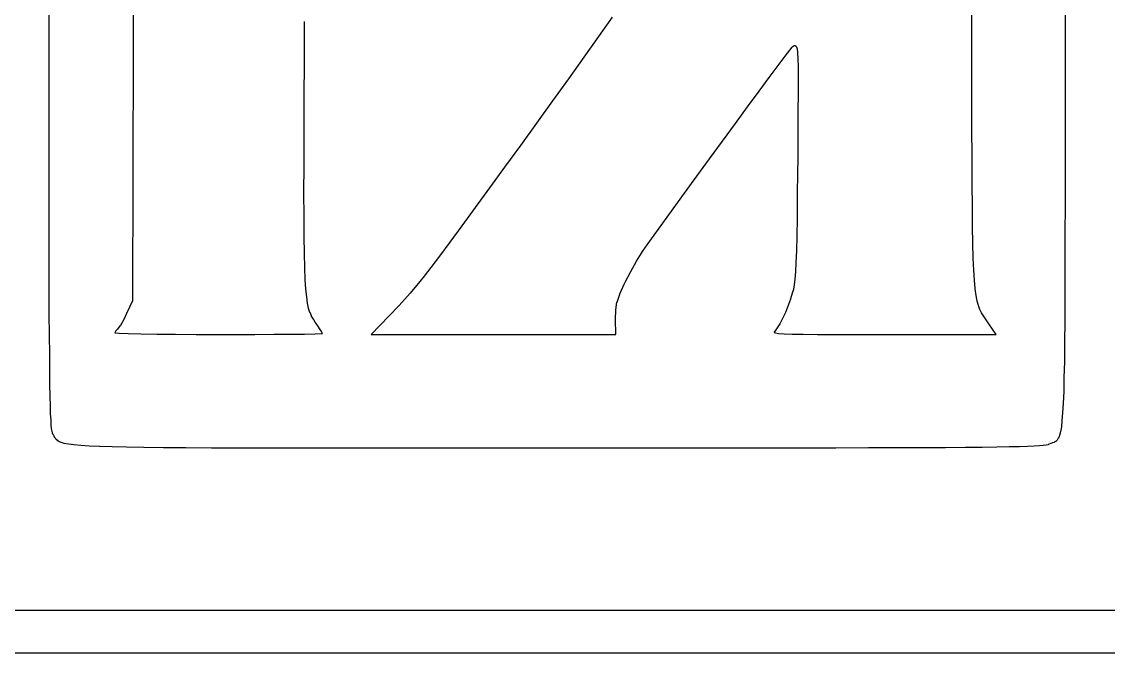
# Model space of a CAD drawing. Extents: x 68 to 230, y -98 to -51.
# Drawn here: x 115.43 to 120.48, y -97.9 to -94.96 of the extents above; entities that cross this region are included whole.
import ezdxf

# ---------------------------------------------------------------- set-up
doc = ezdxf.new("R2010")
doc.units = 0
doc.layers.add('BLACK', color=7, linetype='CONTINUOUS')

msp = doc.modelspace()

# ---------------------------------------------------------------- linework, layer by layer
at = {"layer": 'BLACK', "linetype": 'CONTINUOUS'}
for p, q in [((115.947, -93.91), (115.944, -95.0819)), ((120.282, -94.704), (120.282, -94.9647)), ((115.553, -95.1632), (115.553, -94.9227)), ((116.741, -95.1401), (116.741, -94.9612)), ((118.174, -94.9414), (118.11, -95.0315)), ((119.848, -95.1246), (119.848, -94.9291)), ((120.282, -94.9647), (120.282, -95.2038)), ((118.11, -95.0315), (118.042, -95.1275)), ((118.11, -95.0315), (118.11, -95.0315)), ((118.11, -95.0315), (118.11, -95.0315)), ((115.944, -95.0819), (115.941, -96.2587)), ((118.978, -95.1237), (119, -95.0946)), ((119, -95.0945), (119.011, -95.0815)), ((119, -95.0946), (119, -95.0945)), ((119, -95.0945), (119, -95.0945)), ((119.011, -95.0811), (119.016, -95.0768)), ((119.011, -95.0814), (119.011, -95.0811)), ((119.011, -95.0815), (119.011, -95.0814)), ((119.016, -95.0765), (119.017, -95.0759)), ((119.016, -95.0768), (119.016, -95.0765)), ((119.017, -95.0759), (119.021, -95.0738)), ((119.021, -95.0738), (119.022, -95.0738)), ((119.022, -95.0738), (119.023, -95.0734)), ((119.023, -95.0734), (119.024, -95.0737)), ((119.024, -95.0737), (119.025, -95.0736)), ((119.025, -95.0736), (119.025, -95.0741)), ((119.025, -95.0741), (119.026, -95.0743)), ((119.026, -95.0743), (119.03, -95.077)), ((119.03, -95.077), (119.03, -95.0783)), ((119.03, -95.0783), (119.031, -95.0795)), ((119.031, -95.0795), (119.034, -95.0886)), ((119.034, -95.0886), (119.034, -95.089)), ((119.034, -95.089), (119.034, -95.0894)), ((119.034, -95.0894), (119.036, -95.1067)), ((119.036, -95.1067), (119.036, -95.1069)), ((119.036, -95.1069), (119.036, -95.107)), ((119.036, -95.107), (119.038, -95.1344)), ((115.553, -95.383), (115.553, -95.1632)), ((115.553, -95.1632), (115.553, -95.1632)), ((116.74, -95.3252), (116.741, -95.1401)), ((118.042, -95.1275), (117.97, -95.2278)), ((118.042, -95.1275), (118.042, -95.1275)), ((118.042, -95.1275), (118.042, -95.1275)), ((118.946, -95.1668), (118.978, -95.1237)), ((118.978, -95.1237), (118.978, -95.1237)), ((118.978, -95.1237), (118.978, -95.1237)), ((119.038, -95.1344), (119.038, -95.1344)), ((119.038, -95.1344), (119.038, -95.1345)), ((119.038, -95.1345), (119.039, -95.1737)), ((119.848, -95.3), (119.848, -95.1246)), ((119.848, -95.1246), (119.848, -95.1246)), ((118.905, -95.2217), (118.946, -95.1668)), ((118.946, -95.1668), (118.946, -95.1668)), ((118.946, -95.1668), (118.946, -95.1668)), ((119.039, -95.1737), (119.039, -95.1737)), ((119.039, -95.1737), (119.039, -95.1737)), ((119.039, -95.1737), (119.039, -95.2265)), ((120.282, -95.2038), (120.282, -95.4224)), ((117.97, -95.2278), (117.896, -95.3307)), ((117.97, -95.2278), (117.97, -95.2278)), ((117.97, -95.2278), (117.97, -95.2278)), ((118.857, -95.2865), (118.905, -95.2217)), ((118.905, -95.2217), (118.905, -95.2217)), ((118.905, -95.2217), (118.905, -95.2217)), ((119.039, -95.2265), (119.039, -95.2265)), ((119.039, -95.2265), (119.039, -95.2265)), ((119.039, -95.2265), (119.039, -95.2947)), ((118.804, -95.3588), (118.857, -95.2865)), ((118.857, -95.2865), (118.857, -95.2865)), ((118.857, -95.2865), (118.857, -95.2865)), ((119.039, -95.2947), (119.038, -95.3801)), ((119.039, -95.2947), (119.039, -95.2947)), ((119.039, -95.2947), (119.039, -95.2947)), ((119.848, -95.4563), (119.848, -95.3)), ((119.848, -95.3), (119.848, -95.3)), ((119.848, -95.3), (119.848, -95.3)), ((116.74, -95.4891), (116.74, -95.3252)), ((116.74, -95.3252), (116.74, -95.3252)), ((117.896, -95.3307), (117.821, -95.4346)), ((117.896, -95.3307), (117.896, -95.3307)), ((117.896, -95.3307), (117.896, -95.3307)), ((118.747, -95.4366), (118.804, -95.3588)), ((118.804, -95.3588), (118.804, -95.3588)), ((118.804, -95.3588), (118.804, -95.3588)), ((115.553, -95.3831), (115.553, -95.383)), ((115.553, -95.5831), (115.553, -95.3831)), ((119.038, -95.3801), (119.038, -95.3801)), ((119.038, -95.3801), (119.038, -95.3801)), ((119.038, -95.3801), (119.038, -95.4845)), ((117.821, -95.4346), (117.747, -95.5378)), ((117.821, -95.4346), (117.821, -95.4346)), ((117.821, -95.4346), (117.821, -95.4346)), ((118.687, -95.5177), (118.747, -95.4366)), ((118.747, -95.4366), (118.747, -95.4366)), ((118.747, -95.4366), (118.747, -95.4366)), ((119.848, -95.4564), (119.848, -95.4563)), ((119.848, -95.4563), (119.848, -95.4563)), ((119.849, -95.5949), (119.848, -95.4564)), ((120.282, -95.4224), (120.282, -95.4224)), ((120.282, -95.4224), (120.282, -95.6213)), ((116.74, -95.6333), (116.74, -95.4891)), ((116.74, -95.4891), (116.74, -95.4891)), ((116.74, -95.4891), (116.74, -95.4891)), ((118.627, -95.6001), (118.687, -95.5177)), ((118.687, -95.5177), (118.687, -95.5177)), ((118.687, -95.5177), (118.687, -95.5177)), ((119.038, -95.4845), (119.037, -95.6096)), ((119.038, -95.4845), (119.038, -95.4845)), ((119.038, -95.4845), (119.038, -95.4845)), ((117.747, -95.5378), (117.673, -95.6388)), ((117.747, -95.5378), (117.747, -95.5378)), ((117.747, -95.5378), (117.747, -95.5378)), ((115.553, -95.7643), (115.553, -95.5831)), ((115.553, -95.5831), (115.553, -95.5831)), ((118.568, -95.6816), (118.627, -95.6001)), ((118.627, -95.6001), (118.627, -95.6001)), ((118.627, -95.6001), (118.627, -95.6001)), ((119.037, -95.6096), (119.036, -95.6543)), ((119.037, -95.6096), (119.037, -95.6096)), ((119.849, -95.7168), (119.849, -95.5949)), ((119.849, -95.5949), (119.849, -95.5949)), ((119.849, -95.5949), (119.849, -95.5949)), ((116.739, -95.7591), (116.74, -95.6333)), ((116.74, -95.6333), (116.74, -95.6333)), ((116.74, -95.6333), (116.74, -95.6333)), ((117.673, -95.6388), (117.603, -95.7359)), ((117.673, -95.6388), (117.673, -95.6388)), ((117.673, -95.6388), (117.673, -95.6388)), ((119.036, -95.6543), (119.035, -95.7754)), ((119.036, -95.6543), (119.036, -95.6543)), ((119.036, -95.6543), (119.036, -95.6543)), ((120.282, -95.6213), (120.282, -95.6213)), ((120.282, -95.6213), (120.282, -95.8015)), ((118.51, -95.76), (118.568, -95.6816)), ((118.568, -95.6816), (118.568, -95.6816)), ((118.568, -95.6816), (118.568, -95.6816)), ((119.85, -95.8232), (119.849, -95.7168)), ((119.849, -95.7168), (119.849, -95.7168)), ((119.849, -95.7168), (119.849, -95.7168)), ((115.553, -95.9277), (115.553, -95.7643)), ((115.553, -95.7643), (115.553, -95.7643)), ((116.74, -95.8679), (116.739, -95.7591)), ((116.739, -95.7591), (116.739, -95.7591)), ((116.739, -95.7591), (116.739, -95.7591)), ((117.603, -95.7359), (117.536, -95.8275)), ((117.603, -95.7359), (117.603, -95.7359)), ((117.603, -95.7359), (117.603, -95.7359)), ((118.457, -95.8333), (118.51, -95.76)), ((118.51, -95.76), (118.51, -95.76)), ((118.51, -95.76), (118.51, -95.76)), ((119.035, -95.7755), (119.034, -95.8767)), ((119.035, -95.7754), (119.035, -95.7754)), ((119.035, -95.7754), (119.035, -95.7755)), ((120.282, -95.8015), (120.281, -95.964)), ((120.282, -95.8015), (120.282, -95.8015)), ((120.282, -95.8015), (120.282, -95.8015)), ((116.74, -95.9611), (116.74, -95.8679)), ((116.74, -95.8679), (116.74, -95.8679)), ((116.74, -95.8679), (116.74, -95.8679)), ((117.536, -95.8275), (117.474, -95.912)), ((117.536, -95.8275), (117.536, -95.8275)), ((117.536, -95.8275), (117.536, -95.8275)), ((118.409, -95.8992), (118.457, -95.8333)), ((118.457, -95.8333), (118.457, -95.8333)), ((118.457, -95.8333), (118.457, -95.8333)), ((119.851, -95.9154), (119.85, -95.8232)), ((119.85, -95.8232), (119.85, -95.8232)), ((119.85, -95.8232), (119.85, -95.8232)), ((117.474, -95.912), (117.418, -95.9876)), ((117.474, -95.912), (117.474, -95.912)), ((117.474, -95.912), (117.474, -95.912)), ((118.369, -95.9557), (118.409, -95.8992)), ((118.409, -95.8992), (118.409, -95.8992)), ((118.409, -95.8992), (118.409, -95.8992)), ((119.034, -95.8768), (119.033, -95.9603)), ((119.034, -95.8767), (119.034, -95.8768)), ((119.034, -95.8768), (119.034, -95.8768)), ((119.852, -95.9945), (119.851, -95.9154)), ((119.851, -95.9154), (119.851, -95.9154)), ((119.851, -95.9154), (119.851, -95.9154)), ((115.554, -96.0742), (115.553, -95.9277)), ((115.553, -95.9277), (115.553, -95.9277)), ((115.553, -95.9277), (115.553, -95.9277)), ((116.742, -96.0402), (116.74, -95.9611)), ((116.74, -95.9611), (116.74, -95.9611)), ((116.74, -95.9611), (116.74, -95.9611)), ((118.336, -96.0007), (118.369, -95.9557)), ((118.369, -95.9557), (118.369, -95.9557)), ((118.369, -95.9557), (118.369, -95.9557)), ((119.033, -95.9604), (119.031, -96.0283)), ((119.033, -95.9603), (119.033, -95.9604)), ((119.033, -95.9604), (119.033, -95.9604)), ((120.281, -95.964), (120.281, -95.964)), ((120.281, -95.964), (120.281, -95.964)), ((120.281, -95.964), (120.281, -96.1097)), ((117.418, -95.9877), (117.37, -96.0529)), ((117.418, -95.9876), (117.418, -95.9876)), ((117.418, -95.9876), (117.418, -95.9877)), ((118.314, -96.032), (118.336, -96.0007)), ((118.336, -96.0007), (118.336, -96.0007)), ((118.336, -96.0007), (118.336, -96.0007)), ((119.852, -95.9946), (119.852, -95.9945)), ((119.852, -95.9945), (119.852, -95.9945)), ((119.854, -96.0617), (119.852, -95.9946)), ((115.554, -96.2046), (115.554, -96.0742)), ((115.554, -96.0742), (115.554, -96.0742)), ((115.554, -96.0742), (115.554, -96.0742)), ((116.743, -96.1064), (116.742, -96.0402)), ((116.742, -96.0402), (116.742, -96.0402)), ((116.742, -96.0402), (116.742, -96.0402)), ((117.37, -96.0529), (117.33, -96.1061)), ((117.37, -96.0529), (117.37, -96.0529)), ((117.37, -96.0529), (117.37, -96.0529)), ((118.287, -96.0757), (118.31, -96.0388)), ((118.31, -96.0386), (118.314, -96.032)), ((118.31, -96.0388), (118.31, -96.0386)), ((118.31, -96.0388), (118.31, -96.0388)), ((118.314, -96.032), (118.314, -96.032)), ((118.314, -96.032), (118.314, -96.032)), ((119.031, -96.0284), (119.029, -96.0828)), ((119.031, -96.0283), (119.031, -96.0283)), ((119.031, -96.0283), (119.031, -96.0284)), ((119.854, -96.0618), (119.854, -96.0617)), ((119.857, -96.1183), (119.854, -96.0618)), ((119.854, -96.0618), (119.854, -96.0618)), ((116.743, -96.1065), (116.743, -96.1064)), ((116.745, -96.1614), (116.743, -96.1065)), ((116.743, -96.1065), (116.743, -96.1065)), ((117.33, -96.1062), (117.299, -96.1457)), ((117.33, -96.1061), (117.33, -96.1061)), ((117.33, -96.1061), (117.33, -96.1062)), ((118.234, -96.1736), (118.26, -96.1241)), ((118.26, -96.1239), (118.287, -96.0759)), ((118.26, -96.124), (118.26, -96.1239)), ((118.26, -96.1241), (118.26, -96.124)), ((118.287, -96.0759), (118.287, -96.0757)), ((118.287, -96.0759), (118.287, -96.0759)), ((119.027, -96.1259), (119.024, -96.1595)), ((119.029, -96.0829), (119.027, -96.1258)), ((119.027, -96.1258), (119.027, -96.1259)), ((119.027, -96.1259), (119.027, -96.1259)), ((119.029, -96.0828), (119.029, -96.0828)), ((119.029, -96.0828), (119.029, -96.0829)), ((119.857, -96.1184), (119.857, -96.1183)), ((119.86, -96.1654), (119.857, -96.1184)), ((119.857, -96.1184), (119.857, -96.1184)), ((120.281, -96.1097), (120.281, -96.1097)), ((120.281, -96.1097), (120.281, -96.1097)), ((120.281, -96.1097), (120.281, -96.2395)), ((116.745, -96.1615), (116.745, -96.1614)), ((116.745, -96.1614), (116.745, -96.1614)), ((116.748, -96.2063), (116.745, -96.1615)), ((117.279, -96.1713), (117.233, -96.2255)), ((117.299, -96.1458), (117.279, -96.1712)), ((117.279, -96.1712), (117.279, -96.1712)), ((117.279, -96.1712), (117.279, -96.1713)), ((117.299, -96.1457), (117.299, -96.1458)), ((117.299, -96.1458), (117.299, -96.1458)), ((118.231, -96.1804), (118.234, -96.1737)), ((118.234, -96.1737), (118.234, -96.1736)), ((118.234, -96.1737), (118.234, -96.1737)), ((119.024, -96.1597), (119.021, -96.186)), ((119.024, -96.1595), (119.024, -96.1596)), ((119.024, -96.1596), (119.024, -96.1597)), ((119.86, -96.1655), (119.86, -96.1654)), ((119.86, -96.1656), (119.86, -96.1655)), ((119.863, -96.2042), (119.86, -96.1656)), ((115.554, -96.32), (115.554, -96.2046)), ((115.554, -96.2046), (115.554, -96.2046)), ((115.554, -96.2046), (115.554, -96.2046)), ((116.748, -96.2064), (116.748, -96.2063)), ((116.748, -96.2065), (116.748, -96.2064)), ((116.752, -96.2428), (116.748, -96.2065)), ((117.233, -96.2256), (117.182, -96.2821)), ((117.233, -96.2255), (117.233, -96.2256)), ((117.233, -96.2256), (117.233, -96.2256)), ((118.209, -96.2287), (118.231, -96.1805)), ((118.231, -96.1805), (118.231, -96.1804)), ((118.231, -96.1805), (118.231, -96.1805)), ((119.012, -96.2259), (119.004, -96.2523)), ((119.017, -96.2077), (119.012, -96.2256)), ((119.012, -96.2256), (119.012, -96.2257)), ((119.012, -96.2257), (119.012, -96.2259)), ((119.021, -96.1863), (119.017, -96.2073)), ((119.017, -96.2073), (119.017, -96.2075)), ((119.017, -96.2075), (119.017, -96.2077)), ((119.021, -96.186), (119.021, -96.1861)), ((119.021, -96.1861), (119.021, -96.1863)), ((119.863, -96.2043), (119.863, -96.2042)), ((119.863, -96.2044), (119.863, -96.2043)), ((119.868, -96.2359), (119.863, -96.2044)), ((115.941, -96.2608), (115.914, -96.3197)), ((115.941, -96.2587), (115.941, -96.2597)), ((115.941, -96.2597), (115.941, -96.2608)), ((116.752, -96.2429), (116.752, -96.2428)), ((116.752, -96.243), (116.752, -96.2429)), ((116.756, -96.2721), (116.752, -96.243)), ((116.756, -96.2722), (116.756, -96.2721)), ((116.756, -96.2724), (116.756, -96.2722)), ((116.761, -96.2957), (116.756, -96.2724)), ((118.191, -96.3034), (118.196, -96.2675)), ((118.196, -96.2675), (118.197, -96.2672)), ((118.197, -96.2667), (118.209, -96.2292)), ((118.197, -96.2672), (118.197, -96.2667)), ((118.209, -96.229), (118.209, -96.2287)), ((118.209, -96.2292), (118.209, -96.229)), ((119.004, -96.2525), (118.98, -96.3146)), ((119.004, -96.2523), (119.004, -96.2524)), ((119.004, -96.2524), (119.004, -96.2525)), ((119.868, -96.2361), (119.868, -96.2359)), ((119.868, -96.2362), (119.868, -96.2361)), ((119.873, -96.2618), (119.868, -96.2362)), ((119.873, -96.262), (119.873, -96.2618)), ((119.873, -96.2622), (119.873, -96.262)), ((119.878, -96.283), (119.873, -96.2622)), ((120.281, -96.2395), (120.28, -96.3543)), ((120.281, -96.2395), (120.281, -96.2395)), ((120.281, -96.2395), (120.281, -96.2395)), ((115.554, -96.3201), (115.554, -96.32)), ((115.555, -96.4214), (115.554, -96.3201)), ((115.554, -96.3201), (115.554, -96.3201)), ((115.914, -96.3198), (115.902, -96.3444)), ((115.914, -96.3197), (115.914, -96.3197)), ((115.914, -96.3197), (115.914, -96.3198)), ((116.761, -96.2959), (116.761, -96.2957)), ((116.761, -96.2961), (116.761, -96.2959)), ((116.767, -96.315), (116.761, -96.2961)), ((116.768, -96.3152), (116.767, -96.315)), ((116.768, -96.3155), (116.768, -96.3152)), ((116.775, -96.3314), (116.768, -96.3155)), ((117.182, -96.2822), (117.135, -96.3321)), ((117.182, -96.2821), (117.182, -96.2821)), ((117.182, -96.2821), (117.182, -96.2822)), ((118.189, -96.3461), (118.191, -96.304)), ((118.191, -96.3037), (118.191, -96.3034)), ((118.191, -96.304), (118.191, -96.3037)), ((118.98, -96.315), (118.954, -96.3678)), ((118.98, -96.3146), (118.98, -96.3147)), ((118.98, -96.3147), (118.98, -96.315)), ((119.879, -96.2832), (119.878, -96.283)), ((119.878, -96.2834), (119.879, -96.2832)), ((119.885, -96.3007), (119.878, -96.2834)), ((119.885, -96.3009), (119.885, -96.3007)), ((119.885, -96.3012), (119.885, -96.3009)), ((119.893, -96.316), (119.885, -96.3012)), ((119.893, -96.3162), (119.893, -96.316)), ((119.893, -96.3164), (119.893, -96.3162)), ((119.901, -96.33), (119.893, -96.3164)), ((115.884, -96.3755), (115.871, -96.3926)), ((115.885, -96.3749), (115.884, -96.3751)), ((115.884, -96.3751), (115.884, -96.3755)), ((115.902, -96.3447), (115.885, -96.3749)), ((115.902, -96.3444), (115.902, -96.3445)), ((115.902, -96.3445), (115.902, -96.3447)), ((116.775, -96.3316), (116.775, -96.3314)), ((116.775, -96.3318), (116.775, -96.3316)), ((116.783, -96.3461), (116.775, -96.3318)), ((116.783, -96.3462), (116.783, -96.3461)), ((116.783, -96.3464), (116.783, -96.3462)), ((116.792, -96.3604), (116.783, -96.3464)), ((116.792, -96.3605), (116.792, -96.3604)), ((116.801, -96.3729), (116.792, -96.3605)), ((116.792, -96.3605), (116.792, -96.3605)), ((116.818, -96.3991), (116.801, -96.3729)), ((117.135, -96.3322), (117.052, -96.4174)), ((117.135, -96.3321), (117.135, -96.3321)), ((117.135, -96.3321), (117.135, -96.3322)), ((118.189, -96.3462), (118.189, -96.3461)), ((118.19, -96.4174), (118.189, -96.3462)), ((118.189, -96.3462), (118.189, -96.3462)), ((118.954, -96.3684), (118.929, -96.4055)), ((118.954, -96.3678), (118.954, -96.368)), ((118.954, -96.368), (118.954, -96.3684)), ((119.901, -96.3301), (119.901, -96.33)), ((119.901, -96.3303), (119.901, -96.3301)), ((119.911, -96.3439), (119.901, -96.3303)), ((119.911, -96.344), (119.911, -96.3439)), ((119.911, -96.3439), (119.911, -96.3439)), ((119.921, -96.3587), (119.911, -96.344)), ((119.927, -96.3676), (119.921, -96.3587)), ((119.961, -96.4174), (119.927, -96.3676)), ((120.28, -96.3543), (120.279, -96.4551)), ((120.28, -96.3543), (120.28, -96.3543)), ((120.28, -96.3543), (120.28, -96.3543)), ((115.556, -96.5095), (115.555, -96.4214)), ((115.555, -96.4214), (115.555, -96.4214)), ((115.555, -96.4214), (115.555, -96.4214)), ((115.863, -96.4006), (115.859, -96.4091)), ((115.859, -96.4091), (115.879, -96.4108)), ((115.871, -96.3931), (115.863, -96.4006)), ((115.871, -96.3926), (115.871, -96.3928)), ((115.871, -96.3928), (115.871, -96.3931)), ((115.879, -96.4108), (115.921, -96.4126)), ((115.921, -96.4126), (115.98, -96.4142)), ((115.98, -96.4142), (116.054, -96.4155)), ((116.054, -96.4155), (116.054, -96.4155)), ((116.054, -96.4155), (116.141, -96.4165)), ((116.141, -96.4165), (116.237, -96.4172)), ((116.237, -96.4172), (116.342, -96.4174)), ((116.342, -96.4174), (116.411, -96.4173)), ((116.411, -96.4173), (116.51, -96.4171)), ((116.51, -96.4171), (116.599, -96.4166)), ((116.599, -96.4166), (116.677, -96.416)), ((116.677, -96.416), (116.742, -96.4152)), ((116.742, -96.4152), (116.791, -96.4143)), ((116.742, -96.4152), (116.742, -96.4152)), ((116.791, -96.4143), (116.822, -96.4133)), ((116.826, -96.413), (116.818, -96.3991)), ((116.822, -96.4133), (116.826, -96.413)), ((117.052, -96.4174), (118.19, -96.4174)), ((118.928, -96.4068), (118.927, -96.408)), ((118.927, -96.408), (118.933, -96.4101)), ((118.929, -96.4055), (118.928, -96.4056)), ((118.928, -96.4056), (118.928, -96.4059)), ((118.928, -96.4059), (118.928, -96.4068)), ((118.933, -96.4101), (118.948, -96.4123)), ((118.948, -96.4123), (118.974, -96.4141)), ((118.974, -96.4141), (119.012, -96.4154)), ((119.012, -96.4154), (119.063, -96.4163)), ((119.063, -96.4163), (119.129, -96.4169)), ((119.129, -96.4169), (119.213, -96.4172)), ((119.213, -96.4172), (119.315, -96.4174)), ((119.315, -96.4174), (119.439, -96.4174)), ((119.439, -96.4174), (119.961, -96.4174)), ((120.279, -96.4551), (120.278, -96.5428)), ((120.279, -96.4551), (120.279, -96.4551)), ((120.279, -96.4551), (120.279, -96.4551)), ((115.556, -96.5855), (115.556, -96.5095)), ((115.556, -96.5095), (115.556, -96.5095)), ((115.556, -96.5095), (115.556, -96.5095)), ((120.278, -96.5428), (120.276, -96.6184)), ((120.278, -96.5428), (120.278, -96.5428)), ((120.278, -96.5428), (120.278, -96.5428)), ((115.557, -96.6501), (115.556, -96.5855)), ((115.556, -96.5855), (115.556, -96.5855)), ((115.556, -96.5855), (115.556, -96.5855)), ((120.276, -96.6184), (120.275, -96.6827)), ((120.276, -96.6184), (120.276, -96.6184)), ((120.276, -96.6184), (120.276, -96.6184)), ((115.558, -96.7045), (115.557, -96.6501)), ((115.557, -96.6501), (115.557, -96.6501)), ((115.557, -96.6501), (115.557, -96.6501)), ((115.559, -96.7494), (115.558, -96.7045)), ((115.558, -96.7045), (115.558, -96.7045)), ((115.558, -96.7045), (115.558, -96.7045)), ((120.275, -96.6828), (120.273, -96.7369)), ((120.275, -96.6827), (120.275, -96.6828)), ((120.275, -96.6828), (120.275, -96.6828)), ((115.56, -96.7859), (115.559, -96.7494)), ((115.559, -96.7494), (115.559, -96.7494)), ((115.559, -96.7494), (115.559, -96.7494)), ((120.27, -96.7818), (120.267, -96.818)), ((120.273, -96.7369), (120.27, -96.7816)), ((120.27, -96.7816), (120.27, -96.7817)), ((120.27, -96.7817), (120.27, -96.7818)), ((120.273, -96.7369), (120.273, -96.7369)), ((120.273, -96.7369), (120.273, -96.7369)), ((115.56, -96.786), (115.56, -96.7859)), ((115.56, -96.7859), (115.56, -96.7859)), ((115.562, -96.8149), (115.56, -96.786)), ((115.562, -96.815), (115.562, -96.8149)), ((115.563, -96.8374), (115.562, -96.815)), ((115.562, -96.815), (115.562, -96.815)), ((120.267, -96.8182), (120.264, -96.847)), ((120.267, -96.818), (120.267, -96.8181)), ((120.267, -96.8181), (120.267, -96.8182)), ((115.563, -96.8375), (115.563, -96.8374)), ((115.563, -96.8376), (115.563, -96.8375)), ((115.565, -96.8543), (115.563, -96.8376)), ((115.565, -96.8544), (115.565, -96.8543)), ((115.565, -96.8546), (115.565, -96.8544)), ((115.567, -96.8666), (115.565, -96.8546)), ((115.567, -96.8668), (115.567, -96.8666)), ((115.567, -96.8671), (115.567, -96.8668)), ((115.569, -96.8754), (115.567, -96.8671)), ((115.569, -96.8757), (115.569, -96.8754)), ((115.569, -96.876), (115.569, -96.8757)), ((115.571, -96.8816), (115.569, -96.876)), ((115.572, -96.8818), (115.571, -96.8816)), ((115.572, -96.8822), (115.572, -96.8818)), ((115.573, -96.8841), (115.572, -96.8822)), ((115.577, -96.891), (115.573, -96.8841)), ((115.573, -96.8841), (115.573, -96.8841)), ((115.573, -96.8841), (115.573, -96.8841)), ((120.26, -96.87), (120.256, -96.8866)), ((120.264, -96.8473), (120.26, -96.8696)), ((120.26, -96.8696), (120.26, -96.8697)), ((120.26, -96.8697), (120.26, -96.87)), ((120.264, -96.847), (120.264, -96.8472)), ((120.264, -96.8472), (120.264, -96.8473)), ((115.58, -96.8974), (115.577, -96.891)), ((115.581, -96.8975), (115.58, -96.8974)), ((115.581, -96.8977), (115.581, -96.8975)), ((115.584, -96.9036), (115.581, -96.8977)), ((115.585, -96.9039), (115.584, -96.9036)), ((115.585, -96.9043), (115.585, -96.9039)), ((115.59, -96.9097), (115.585, -96.9043)), ((115.591, -96.9099), (115.59, -96.9097)), ((115.591, -96.9104), (115.591, -96.9099)), ((115.598, -96.9153), (115.591, -96.9104)), ((115.599, -96.9154), (115.598, -96.9153)), ((115.599, -96.9158), (115.599, -96.9154)), ((115.609, -96.9202), (115.599, -96.9158)), ((115.61, -96.9204), (115.609, -96.9202)), ((115.609, -96.9202), (115.609, -96.9202)), ((115.624, -96.9244), (115.61, -96.9204)), ((115.624, -96.9245), (115.624, -96.9244)), ((115.624, -96.9244), (115.624, -96.9244)), ((115.644, -96.928), (115.624, -96.9245)), ((115.644, -96.9281), (115.644, -96.928)), ((115.644, -96.928), (115.644, -96.928)), ((115.669, -96.9312), (115.644, -96.9281)), ((115.669, -96.9313), (115.669, -96.9312)), ((115.669, -96.9312), (115.669, -96.9312)), ((115.701, -96.934), (115.669, -96.9313)), ((115.74, -96.9365), (115.701, -96.934)), ((115.701, -96.934), (115.701, -96.934)), ((115.701, -96.934), (115.701, -96.934)), ((120.18, -96.9339), (120.162, -96.9355)), ((120.193, -96.9321), (120.18, -96.9339)), ((120.18, -96.9339), (120.18, -96.9338)), ((120.18, -96.9338), (120.18, -96.9339)), ((120.194, -96.932), (120.193, -96.9319)), ((120.193, -96.9319), (120.193, -96.9321)), ((120.202, -96.93), (120.194, -96.932)), ((120.203, -96.9298), (120.202, -96.9298)), ((120.202, -96.9298), (120.202, -96.93)), ((120.207, -96.9281), (120.203, -96.9298)), ((120.215, -96.9246), (120.207, -96.9281)), ((120.207, -96.9281), (120.207, -96.9281)), ((120.207, -96.9281), (120.207, -96.9281)), ((120.223, -96.922), (120.215, -96.9246)), ((120.23, -96.9193), (120.223, -96.922)), ((120.223, -96.922), (120.223, -96.922)), ((120.223, -96.922), (120.223, -96.922)), ((120.231, -96.9191), (120.23, -96.9193)), ((120.237, -96.9154), (120.231, -96.919)), ((120.231, -96.919), (120.231, -96.9191)), ((120.238, -96.9149), (120.237, -96.9154)), ((120.244, -96.9093), (120.238, -96.9147)), ((120.238, -96.9147), (120.238, -96.9149)), ((120.245, -96.9087), (120.244, -96.9093)), ((120.25, -96.9001), (120.245, -96.9083)), ((120.245, -96.9083), (120.245, -96.9087)), ((120.251, -96.8996), (120.25, -96.9001)), ((120.256, -96.8872), (120.251, -96.8992)), ((120.251, -96.8992), (120.251, -96.8996)), ((120.256, -96.8866), (120.256, -96.8869)), ((120.256, -96.8869), (120.256, -96.8872)), ((115.74, -96.9365), (115.74, -96.9364)), ((115.74, -96.9364), (115.74, -96.9365)), ((115.788, -96.9385), (115.74, -96.9365)), ((115.789, -96.9385), (115.788, -96.9385)), ((115.788, -96.9385), (115.788, -96.9385)), ((115.846, -96.9403), (115.789, -96.9385)), ((115.914, -96.9418), (115.846, -96.9403)), ((115.846, -96.9403), (115.846, -96.9403)), ((115.846, -96.9403), (115.846, -96.9403)), ((115.994, -96.9431), (115.914, -96.9418)), ((115.914, -96.9418), (115.914, -96.9418)), ((115.914, -96.9418), (115.914, -96.9418)), ((116.085, -96.9441), (115.994, -96.9431)), ((115.994, -96.9431), (115.994, -96.9431)), ((115.994, -96.9431), (115.994, -96.9431)), ((116.19, -96.9449), (116.085, -96.9441)), ((116.085, -96.9441), (116.085, -96.9441)), ((116.085, -96.9441), (116.085, -96.9441)), ((116.309, -96.9455), (116.19, -96.9449)), ((116.19, -96.9449), (116.19, -96.9449)), ((116.19, -96.9449), (116.19, -96.9449)), ((116.443, -96.9459), (116.309, -96.9455)), ((116.309, -96.9455), (116.309, -96.9455)), ((116.309, -96.9455), (116.309, -96.9455)), ((116.593, -96.9462), (116.443, -96.9459)), ((116.443, -96.9459), (116.443, -96.9459)), ((116.443, -96.9459), (116.443, -96.9459)), ((116.76, -96.9464), (116.593, -96.9462)), ((116.593, -96.9462), (116.593, -96.9462)), ((116.593, -96.9462), (116.593, -96.9462)), ((116.945, -96.9465), (116.76, -96.9464)), ((116.76, -96.9464), (116.76, -96.9464)), ((116.76, -96.9464), (116.76, -96.9464)), ((117.149, -96.9465), (116.945, -96.9465)), ((116.945, -96.9465), (116.945, -96.9465)), ((117.372, -96.9465), (117.149, -96.9465)), ((117.149, -96.9465), (117.149, -96.9465)), ((117.616, -96.9465), (117.372, -96.9465)), ((117.881, -96.9464), (117.616, -96.9465)), ((117.92, -96.9464), (117.881, -96.9464)), ((118.187, -96.9464), (117.92, -96.9464)), ((118.432, -96.9463), (118.187, -96.9464)), ((118.657, -96.9462), (118.432, -96.9463)), ((118.432, -96.9463), (118.432, -96.9463)), ((118.861, -96.9461), (118.657, -96.9462)), ((118.657, -96.9462), (118.657, -96.9462)), ((119.047, -96.9459), (118.861, -96.9461)), ((118.861, -96.9461), (118.861, -96.9461)), ((119.215, -96.9456), (119.047, -96.9459)), ((119.047, -96.9459), (119.047, -96.9459)), ((119.047, -96.9459), (119.047, -96.9459)), ((119.366, -96.9453), (119.215, -96.9456)), ((119.215, -96.9456), (119.215, -96.9456)), ((119.215, -96.9456), (119.215, -96.9456)), ((119.501, -96.9449), (119.366, -96.9453)), ((119.366, -96.9453), (119.366, -96.9453)), ((119.366, -96.9453), (119.366, -96.9453)), ((119.62, -96.9444), (119.501, -96.9449)), ((119.501, -96.9449), (119.501, -96.9449)), ((119.501, -96.9449), (119.501, -96.9449)), ((119.725, -96.9439), (119.62, -96.9444)), ((119.62, -96.9444), (119.62, -96.9444)), ((119.62, -96.9444), (119.62, -96.9444)), ((119.817, -96.9433), (119.725, -96.9439)), ((119.725, -96.9439), (119.725, -96.9439)), ((119.725, -96.9439), (119.725, -96.9439)), ((119.896, -96.9425), (119.817, -96.9433)), ((119.817, -96.9433), (119.817, -96.9433)), ((119.817, -96.9433), (119.817, -96.9433)), ((119.964, -96.9417), (119.896, -96.9425)), ((119.896, -96.9425), (119.896, -96.9425)), ((119.896, -96.9425), (119.896, -96.9425)), ((120.021, -96.9407), (119.964, -96.9417)), ((119.964, -96.9417), (119.964, -96.9417)), ((119.964, -96.9417), (119.964, -96.9417)), ((120.069, -96.9396), (120.021, -96.9407)), ((120.021, -96.9407), (120.021, -96.9407)), ((120.021, -96.9407), (120.021, -96.9407)), ((120.107, -96.9384), (120.069, -96.9396)), ((120.069, -96.9396), (120.069, -96.9396)), ((120.069, -96.9396), (120.069, -96.9396)), ((120.138, -96.937), (120.107, -96.9384)), ((120.107, -96.9384), (120.107, -96.9384)), ((120.107, -96.9384), (120.107, -96.9384)), ((120.162, -96.9355), (120.138, -96.937)), ((120.138, -96.937), (120.138, -96.937)), ((120.138, -96.937), (120.138, -96.937)), ((120.162, -96.9355), (120.162, -96.9355)), ((120.162, -96.9355), (120.162, -96.9355)), ((76.2, -97.7), (152.7, -97.7)), ((152.7, -97.9), (76.2, -97.9))]:
    msp.add_line(p, q, dxfattribs=at)

doc.saveas('drawing.dxf')
